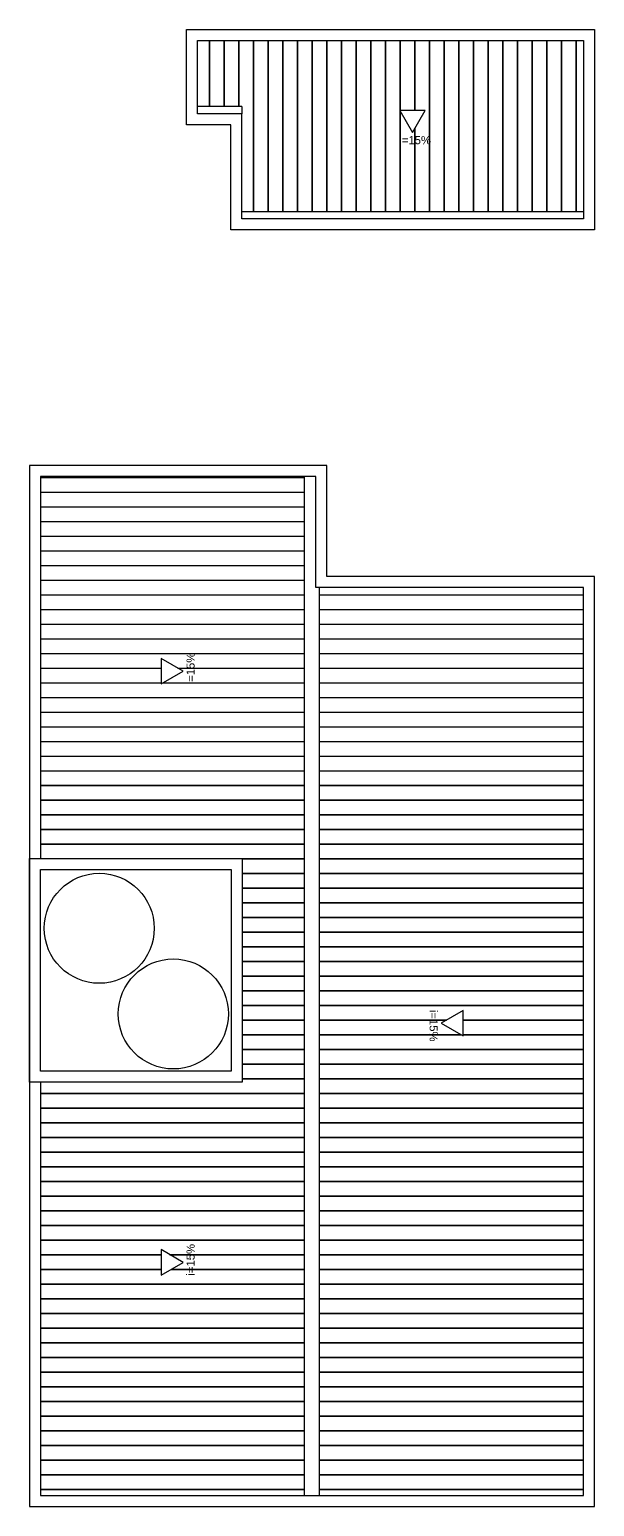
# Model space of a CAD drawing. Header units: metres. Extents: x 13415 to 21618, y 7657 to 10396.
# Drawn here: x 13415 to 14185, y 8277 to 10291 of the extents above; entities that cross this region are included whole.
import ezdxf

# ---------------------------------------------------------------- set-up
doc = ezdxf.new("R2010")
doc.units = ezdxf.units.M
doc.header["$LTSCALE"] = 0.2
for name, color, linetype in [('01', 1, 'Continuous'), ('02', 2, 'Continuous'), ('03', 3, 'Continuous'), ('04', 4, 'Continuous'), ('05', 5, 'Continuous')]:
    doc.layers.add(name, color=color, linetype=linetype)
doc.styles.get("Standard").update_dxf_attribs({"font": 'arial.ttf'})

msp = doc.modelspace()

# ---------------------------------------------------------------- hatches: boundary and pattern name
at = {"layer": '01', "linetype": 'ByBlock', "transparency": 33554687}
h = msp.add_hatch(dxfattribs=at)
h.set_pattern_fill('JIS_LC_20', color=256, angle=45)
h.paths.add_polyline_path([(13919.571, 10180.542), (13954.212, 10180.542), (13936.891, 10150.542)], flags=16)
h.paths.add_polyline_path([(13915.042, 10128.6), (13963.686, 10128.6), (13963.686, 10151.268), (13915.042, 10151.268)], flags=24)
h.paths.add_polyline_path([(13704.014, 10186.157), (13704.014, 10042.804), (14169.769, 10042.804), (14169.769, 10276.157), (13643.837, 10276.157), (13643.837, 10186.157)])
h = msp.add_hatch(dxfattribs=at)
h.set_pattern_fill('JIS_LC_20', color=256, angle=135)
h.paths.add_polyline_path([(14169.769, 9530.042), (13809.769, 9530.042), (13809.769, 8291.713), (14169.769, 8291.713)])
h.paths.add_polyline_path([(14005.839, 8953.24), (14005.839, 8918.599), (13975.839, 8935.919)], flags=16)
h.paths.add_polyline_path([(13789.769, 9681.466), (13429.769, 9681.466), (13429.769, 9160.517), (13704.769, 9160.517), (13704.769, 8855.517), (13429.769, 8855.517), (13429.769, 8291.713), (13789.769, 8291.713)])
h.paths.add_polyline_path([(13624.001, 9416.142), (13594.001, 9398.821), (13594.001, 9433.462)], flags=16)
h.paths.add_polyline_path([(13594.001, 8627.007), (13624.001, 8609.686), (13594.001, 8592.366)], flags=16)
h.paths.add_polyline_path([(13953.898, 8957.769), (13953.898, 8909.124), (13976.565, 8909.124), (13976.565, 8957.769)], flags=24)
h.paths.add_polyline_path([(13645.943, 9394.292), (13645.943, 9442.936), (13623.275, 9442.936), (13623.275, 9394.292)], flags=24)
h.paths.add_polyline_path([(13645.943, 8587.837), (13645.943, 8636.481), (13623.275, 8636.481), (13623.275, 8587.837)], flags=24)

# ---------------------------------------------------------------- linework, layer by layer
at = {"layer": '01', "linetype": 'ByBlock'}
for centre in [(13509.762, 9065.278), (13610.741, 8948.444)]:
    msp.add_circle(centre, 75, dxfattribs=at)
at = {"layer": '02', "linetype": 'ByBlock'}
for points in [[(13624.001, 9416.142), (13594.001, 9433.462), (13594.001, 9398.821)], [(13975.839, 8935.919), (14005.839, 8918.599), (14005.839, 8953.24)], [(13624.001, 8609.686), (13594.001, 8627.007), (13594.001, 8592.366)]]:
    msp.add_lwpolyline(points, close=True, dxfattribs=at)
at = {"layer": '03', "linetype": 'ByBlock'}
for p, q in [((13704.014, 10186.157), (13643.837, 10186.157)), ((13704.014, 10186.157), (13704.014, 10176.157)), ((13704.014, 10042.804), (14169.769, 10042.804)), ((13789.769, 8291.713), (13789.769, 9681.466)), ((13809.769, 8291.713), (13809.769, 9530.042))]:
    msp.add_line(p, q, dxfattribs=at)
msp.add_lwpolyline([(13936.891, 10150.542), (13954.212, 10180.542), (13919.571, 10180.542)], close=True, dxfattribs=at)
at = {"layer": '04', "linetype": 'ByBlock'}
for points in [[(14184.769, 10291.157), (14184.769, 10017.804), (13689.014, 10017.804), (13689.014, 10161.157), (13628.837, 10161.157), (13628.837, 10291.157), (14184.769, 10291.157)], [(13414.769, 8276.713), (14184.769, 8276.713), (14184.769, 9545.042), (13819.769, 9545.042), (13819.769, 9696.466), (13414.769, 9696.466), (13414.769, 8276.713)], [(13429.769, 8855.517), (13429.769, 8291.713), (14169.769, 8291.713), (14169.769, 9530.042), (13804.769, 9530.042), (13804.769, 9681.466), (13429.769, 9681.466), (13429.769, 9160.517)]]:
    msp.add_lwpolyline(points, dxfattribs=at)
msp.add_lwpolyline([(14169.769, 10276.157), (14169.769, 10032.804), (13704.014, 10032.804), (13704.014, 10176.157), (13643.837, 10176.157), (13643.837, 10276.157)], close=True, dxfattribs=at)
at = {"layer": '05', "linetype": 'ByBlock'}
msp.add_lwpolyline([(13704.769, 8855.517), (13414.769, 8855.517), (13414.769, 9160.517), (13704.769, 9160.517), (13704.769, 8855.517)], dxfattribs=at)
msp.add_lwpolyline([(13689.769, 8870.517), (13429.769, 8870.517), (13429.769, 9145.517), (13689.769, 9145.517)], close=True, dxfattribs=at)

# ---------------------------------------------------------------- texts
at = {"layer": '01', "linetype": 'ByBlock', "insert": (13918.812, 10145.794), "char_height": 11, "attachment_point": 1}
msp.add_mtext_dynamic_manual_height_columns('i=15%', width=50.07842, gutter_width=12.5, heights=[0], dxfattribs=at)
at = {"layer": '01', "linetype": 'ByBlock', "char_height": 11, "attachment_point": 1}
for insert, rotation in [((13628.749, 9398.062), 90), ((13971.092, 8953.998), 270), ((13628.749, 8591.607), 90)]:
    msp.add_mtext_dynamic_manual_height_columns('i=15%', width=50.07842, gutter_width=12.5, heights=[0], dxfattribs=dict(at, insert=insert, rotation=rotation))

doc.saveas('drawing.dxf')
